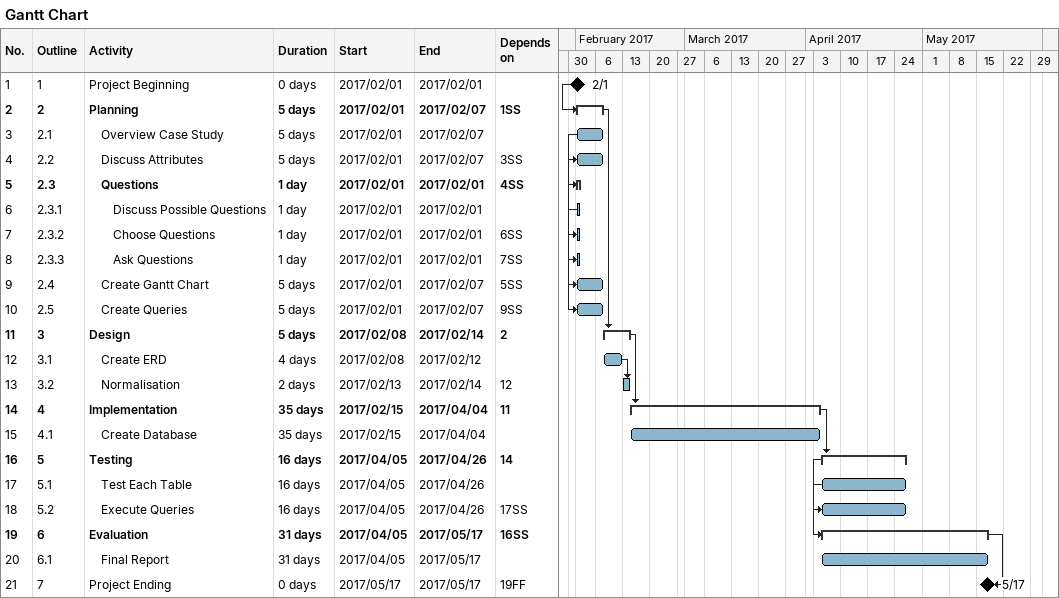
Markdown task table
Gantt Chart

| ID | WBS | Task | Duration | Start | Finish | Predecessors |
|---|---|---|---|---|---|---|
| 1 | 1 | Project Beginning | 0d | 2017-02-01 | 2017-02-01 |  |
| 2 | 2 | **Planning** | 5d | 2017-02-01 | 2017-02-07 | 1SS |
| 3 | 2.1 | Overview Case Study | 5d | 2017-02-01 | 2017-02-07 |  |
| 4 | 2.2 | Discuss Attributes | 5d | 2017-02-01 | 2017-02-07 | 3SS |
| 5 | 2.3 | **Questions** | 1d | 2017-02-01 | 2017-02-01 | 4SS |
| 6 | 2.3.1 | Discuss Possible Questions | 1d | 2017-02-01 | 2017-02-01 |  |
| 7 | 2.3.2 | Choose Questions | 1d | 2017-02-01 | 2017-02-01 | 6SS |
| 8 | 2.3.3 | Ask Questions | 1d | 2017-02-01 | 2017-02-01 | 7SS |
| 9 | 2.4 | Create Gantt Chart | 5d | 2017-02-01 | 2017-02-07 | 5SS |
| 10 | 2.5 | Create Queries | 5d | 2017-02-01 | 2017-02-07 | 9SS |
| 11 | 3 | **Design** | 5d | 2017-02-08 | 2017-02-14 | 2 |
| 12 | 3.1 | Create ERD | 4d | 2017-02-08 | 2017-02-12 |  |
| 13 | 3.2 | Normalisation | 2d | 2017-02-13 | 2017-02-14 | 12 |
| 14 | 4 | **Implementation** | 35d | 2017-02-15 | 2017-04-04 | 11 |
| 15 | 4.1 | Create Database | 35d | 2017-02-15 | 2017-04-04 |  |
| 16 | 5 | **Testing** | 16d | 2017-04-05 | 2017-04-26 | 14 |
| 17 | 5.1 | Test Each Table | 16d | 2017-04-05 | 2017-04-26 |  |
| 18 | 5.2 | Execute Queries | 16d | 2017-04-05 | 2017-04-26 | 17SS |
| 19 | 6 | **Evaluation** | 31d | 2017-04-05 | 2017-05-17 | 16SS |
| 20 | 6.1 | Final Report | 31d | 2017-04-05 | 2017-05-17 |  |
| 21 | 7 | Project Ending | 0d | 2017-05-17 | 2017-05-17 | 19FF |
